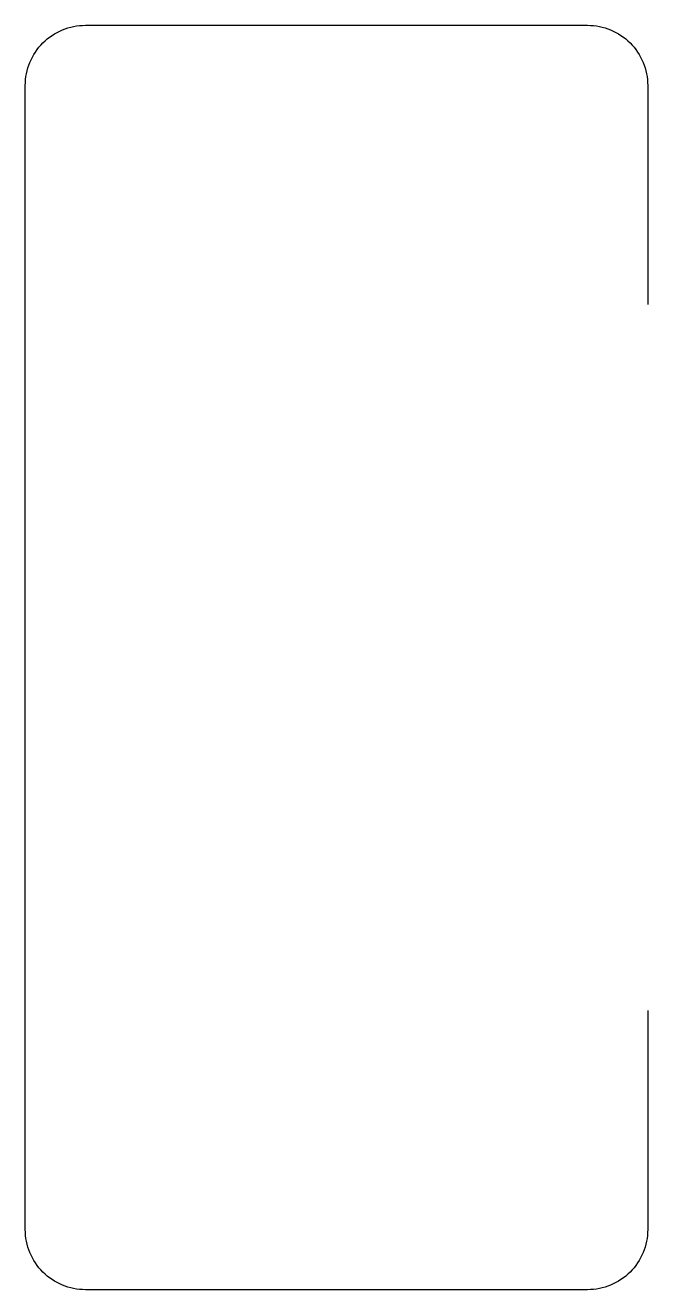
# Model space of a CAD drawing. Extents: x 0.03 to 1.97, y 0.03 to 3.97.
import ezdxf

# ---------------------------------------------------------------- set-up
doc = ezdxf.new("R2010")
doc.units = 0
doc.header["$LTSCALE"] = 16
doc.header["$MEASUREMENT"] = 0
doc.layers.get('0').update_dxf_attribs({"linetype": 'CONTINUOUS'})

msp = doc.modelspace()

# ---------------------------------------------------------------- linework, layer by layer
msp.add_lwpolyline([(1.97, 0.9), (1.97, 0.2175, -0.414214), (1.7825, 0.03), (0.2175, 0.03, -0.414214), (0.03, 0.2175), (0.03, 3.7825, -0.414214), (0.2175, 3.97), (1.7825, 3.97, -0.414214), (1.97, 3.7825), (1.97, 3.1)], format="xyb")

doc.saveas('drawing.dxf')
